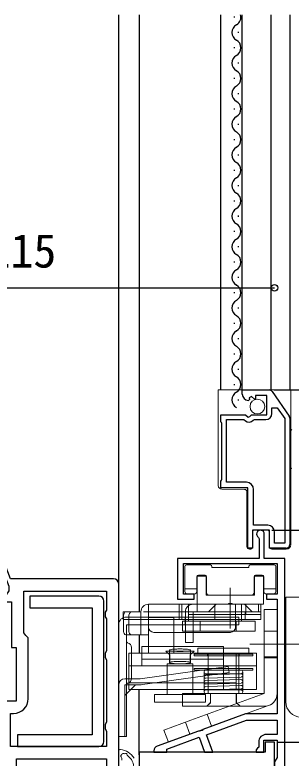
# Model space of a CAD drawing. Units: millimetres, scale not verified. Extents: x -525 to 525, y -783 to 779.
# Drawn here: x -331.8 to -277.8, y -542.4 to -396.7 of the extents above; entities that cross this region are included whole.
import ezdxf
from ezdxf.enums import TextEntityAlignment as Align

# ---------------------------------------------------------------- set-up
doc = ezdxf.new("R2010")
doc.units = ezdxf.units.MM
doc.header["$LTSCALE"] = 4
for name, color, linetype in [('0-3_YKK_11', 7, 'Continuous'), ('0-4_YKK_12', 2, 'Continuous'), ('0-7_YKK_D', 6, 'Continuous')]:
    doc.layers.add(name, color=color, linetype=linetype)
doc.layers.add('0-5_YKK_13', color=4, linetype='Continuous', lineweight=18)
doc.styles.add('ＭＳ ゴシック', font='')
doc.styles.get('ＭＳ ゴシック').set_extended_font_data('MS Gothic')

msp = doc.modelspace()

# ---------------------------------------------------------------- linework, layer by layer
at = {"layer": '0-3_YKK_11'}
for p, q in [((-281.491, -470.545), (-278.126, -475.365)), ((-278, -475.766), (-278, -500.546)), ((-314.4, -539.146), (-314.4, -511.646))]:
    msp.add_line(p, q, dxfattribs=at)
for points in [[(-287.3, -471.051), (-287.3, -470.246), (-282.065, -470.246)], [(-278.7, -501.246), (-282, -501.246), (-282, -497.746), (-285.3, -497.746), (-285.3, -501.246), (-286.2, -501.246), (-286.2, -489.446), (-291.5, -489.446), (-291.5, -488.119), (-291.4, -487.946), (-291.3, -487.773), (-291.3, -476.819), (-291.4, -476.646), (-291.5, -476.473), (-291.5, -475.146), (-286.668, -475.146), (-286.128, -475.599), (-285.8, -475.446), (-285.5, -475.146), (-282.5, -475.146), (-282.5, -471.346), (-284.7, -471.346), (-284.7, -471.98), (-284.947, -472.082), (-285.524, -471.505), (-285.992, -471.775), (-285.907, -472.094), (-286.118, -472.345)], [(-281.5, -474.846), (-281.5, -473.746), (-280.476, -473.746), (-279, -475.86)], [(-286.5, -488.346), (-290.4, -488.346), (-290.4, -476.046), (-286.996, -476.046), (-286.707, -476.289)], [(-285.157, -476.153), (-284.927, -476.046), (-282.7, -476.046)], [(-279, -475.86), (-279, -500.246), (-281, -500.246), (-281, -498.046)], [(-282.3, -496.746), (-285.1, -496.746), (-285.1, -489.746)], [(-284.143, -499.135), (-284, -499.39), (-284, -503.246), (-300, -503.246), (-300, -511.246), (-296.7, -511.246), (-296.7, -510.246), (-298.8, -510.246), (-298.8, -504.246), (-280.5, -504.246), (-280.5, -510.246), (-282.6, -510.246), (-282.6, -511.246), (-280.5, -511.246), (-280.5, -533.746), (-286.701, -533.746), (-295.029, -536.777), (-295.161, -536.953), (-295.677, -537.141), (-295.891, -537.091), (-303.942, -540.021)], [(-279, -546.246), (-279, -503.246), (-283, -503.246), (-283, -498.496)], [(-312.5, -507.246), (-332.689, -507.246), (-333.726, -504.504), (-334.474, -504.787), (-333, -508.685), (-333, -509.58), (-333.25, -510.013), (-333.5, -510.446), (-333.5, -511.746), (-332.5, -511.746), (-332.5, -520.746), (-331.6, -520.746), (-331.6, -531.246), (-372.1, -531.246)], [(-369.5, -549.246), (-328.5, -549.246), (-328.5, -546.746), (-331.5, -546.746), (-331.5, -542.546), (-313.9, -542.546), (-313.9, -546.746), (-315.5, -546.746), (-315.5, -549.246), (-311.5, -549.246), (-311.5, -508.246)], [(-329.2, -530.746), (-329.2, -518.841), (-329.65, -518.343), (-330.1, -517.846), (-330.1, -509.646), (-313.9, -509.646), (-313.9, -513.38), (-314.15, -513.813), (-314.15, -514.679), (-313.9, -515.112), (-313.9, -521.38), (-314.15, -521.813), (-314.15, -522.679), (-313.9, -523.112), (-313.9, -535.38), (-314.15, -535.813), (-314.15, -536.679), (-313.9, -537.112), (-313.9, -540.146)], [(-315.4, -510.646), (-328.9, -510.646), (-328.9, -512.946), (-316.7, -512.946), (-316.7, -537.846), (-331.3, -537.846), (-331.3, -540.146), (-315.4, -540.146)], [(-313.9, -540.146), (-332.7, -540.146), (-332.7, -533.646), (-332.1, -533.646)], [(-304.6, -540.961), (-304.6, -541.246), (-302.1, -541.246), (-302.1, -540.628), (-295.754, -538.318), (-294.689, -541.246), (-293.093, -541.246), (-294.345, -537.805), (-286.489, -534.946), (-280.5, -534.946), (-280.5, -537.746), (-282.6, -537.746)], [(-284.1, -539.246), (-284.1, -540.246), (-284.3, -540.446), (-284.6, -540.746), (-284.6, -541.246), (-283.1, -541.246), (-283.1, -538.846), (-280.5, -538.846), (-280.5, -542.246), (-281, -543.112), (-281, -545.38), (-280.5, -546.246), (-279, -546.246)], [(-282, -586.446), (-284.9, -586.446), (-284.9, -580.446), (-282.5, -580.446), (-282.5, -582.046), (-281, -582.046), (-281, -567.246), (-268.091, -567.246), (-267.796, -567.496), (-267.5, -567.746), (-266, -567.746), (-266, -565.246), (-281, -565.246), (-281, -539.246), (-282.8, -539.246), (-282.8, -541.246), (-307.5, -541.246), (-307.5, -544.546)]]:
    msp.add_lwpolyline(points, dxfattribs=at)
for centre, radius, start, end in [((-282.065, -470.946), 0.7, 34.91945, 90.00006), ((-286, -471.051), 1.3, 179.99998, 264.7841), ((-286, -475.446), 1.1, 229.99999, 319.99481), ((-282.7, -474.846), 1.2, 270.00001, 359.99999), ((-278.7, -475.766), 0.7, 359.99992, 34.91935), ((-286.5, -489.746), 1.4, 0.00001, 89.99999), ((-283.75, -498.496), 0.75, 0.00002, 238.41188), ((-282.3, -498.046), 1.3, 0.00001, 89.99999), ((-278.7, -500.546), 0.7, 270.00001, 359.99999), ((-312.5, -508.246), 1, 0.00001, 89.99999), ((-315.4, -511.646), 1, 0.00001, 89.99999), ((-332.1, -530.746), 2.9, 270.00001, 359.99999), ((-282.6, -539.246), 1.5, 90.00001, 179.99999), ((-315.4, -539.146), 1, 270.00001, 359.99999), ((-303.6, -540.961), 1, 109.99999, 179.99996)]:
    msp.add_arc(centre, radius, start, end, dxfattribs=at)
at = {"layer": '0-4_YKK_12'}
for p, q in [((-311.5, -508.246), (-311.5, -396.746)), ((-307.5, -396.746), (-307.5, -513.745)), ((-291.5, -470.246), (-291.5, -396.746)), ((-288.828, -397.291), (-288.828, -397.091)), ((-287.3, -470.246), (-287.3, -396.746)), ((-281.719, -396.746), (-281.7, -470.246)), ((-278, -396.746), (-278, -470.246)), ((-288.068, -400.291), (-288.068, -400.091)), ((-288.828, -403.291), (-288.828, -403.091)), ((-288.068, -406.291), (-288.068, -406.091)), ((-288.828, -409.291), (-288.828, -409.091)), ((-288.068, -412.291), (-288.068, -412.091)), ((-288.828, -415.291), (-288.828, -415.091)), ((-288.068, -418.291), (-288.068, -418.091)), ((-288.828, -421.291), (-288.828, -421.091)), ((-288.068, -424.291), (-288.068, -424.091)), ((-288.828, -427.291), (-288.828, -427.091)), ((-288.068, -430.291), (-288.068, -430.091)), ((-288.828, -433.291), (-288.828, -433.091)), ((-288.068, -436.291), (-288.068, -436.091)), ((-288.828, -439.291), (-288.828, -439.091)), ((-288.068, -442.291), (-288.068, -442.091)), ((-288.828, -445.291), (-288.828, -445.091)), ((-288.068, -448.291), (-288.068, -448.091)), ((-288.828, -451.291), (-288.828, -451.091)), ((-288.068, -454.291), (-288.068, -454.091)), ((-288.828, -457.291), (-288.828, -457.091)), ((-288.068, -460.291), (-288.068, -460.091)), ((-288.828, -463.291), (-288.828, -463.091)), ((-288.068, -466.291), (-288.068, -466.091)), ((-288.828, -469.291), (-288.828, -469.091)), ((-288.068, -472.291), (-288.068, -472.091)), ((-307.496, -518.245), (-307.496, -521.836)), ((-307.5, -541.746), (-307.5, -528.936))]:
    msp.add_line(p, q, dxfattribs=at)
for centre, start, end in [((-289.287, -397.191), 299.20254, 15.00818), ((-287.61, -400.191), 119.20254, 240.79746), ((-289.287, -403.191), 299.20254, 60.79746), ((-287.61, -406.191), 119.20254, 240.79746), ((-289.287, -409.191), 299.20254, 60.79746), ((-287.61, -412.191), 119.20254, 240.79746), ((-289.287, -415.191), 299.20254, 60.79746), ((-287.61, -418.191), 119.20254, 240.79746), ((-289.287, -421.191), 299.20254, 60.79746), ((-287.61, -424.191), 119.20254, 240.79746), ((-289.287, -427.191), 299.20254, 60.79746), ((-287.61, -430.191), 119.20254, 240.79746), ((-289.287, -433.191), 299.20254, 60.79746), ((-287.61, -436.191), 119.20254, 240.79746), ((-289.287, -439.191), 299.20254, 60.79746), ((-287.61, -442.191), 119.20254, 240.79746), ((-289.287, -445.191), 299.20254, 60.79746), ((-287.61, -448.191), 119.20254, 240.79746), ((-289.287, -451.191), 299.20254, 60.79746), ((-287.61, -454.191), 119.20254, 240.79746), ((-289.287, -457.191), 299.20254, 60.79746), ((-287.61, -460.191), 119.20254, 240.79746), ((-289.287, -463.191), 299.20254, 60.79746), ((-287.61, -466.191), 119.20254, 240.79746), ((-289.287, -469.191), 299.20254, 60.79746), ((-287.61, -472.191), 119.20254, 240.79746)]:
    msp.add_arc(centre, 1.718, start, end, dxfattribs=at)
at = {"layer": '0-5_YKK_13'}
for p, q in [((-292, -470.246), (-291.306, -470.246)), ((-292, -474.646), (-292, -470.246)), ((-281.297, -470.246), (-281, -470.246)), ((-281, -470.246), (-280.1, -470.246)), ((-280.1, -470.246), (-278.7, -470.246)), ((-278.7, -470.246), (-277.8, -470.246)), ((-277.8, -470.246), (-277.8, -500.446)), ((-292, -475.646), (-292, -474.646)), ((-292, -486.503), (-292, -475.646)), ((-292, -487.503), (-292, -486.503)), ((-292, -489.003), (-292, -487.503)), ((-286.895, -489.742), (-291.306, -489.703)), ((-286.4, -500.446), (-286.4, -490.242)), ((-285.3, -498.046), (-285.3, -500.446)), ((-285, -497.746), (-282.5, -497.746)), ((-282.5, -497.746), (-282.3, -497.746)), ((-282, -498.029), (-282, -499.763)), ((-286.4, -500.946), (-286.4, -500.446)), ((-285.3, -500.446), (-285.3, -501.022)), ((-282, -499.923), (-282, -499.763)), ((-282, -500.946), (-282, -499.923)), ((-277.8, -500.446), (-277.8, -500.546)), ((-285.724, -501.446), (-285.9, -501.446)), ((-285.388, -501.234), (-285.512, -501.358)), ((-281.139, -501.446), (-281.5, -501.446)), ((-278.7, -501.446), (-280.1, -501.446)), ((-298.55, -508.885), (-298.55, -504.845)), ((-298.55, -508.886), (-298.55, -504.846)), ((-298.25, -504.545), (-293.55, -504.545)), ((-298.25, -504.546), (-293.55, -504.546)), ((-293.25, -504.845), (-293.25, -505.045)), ((-293.25, -504.846), (-293.25, -505.046)), ((-293.25, -505.045), (-286.05, -505.045)), ((-293.25, -505.046), (-286.05, -505.046)), ((-286.05, -505.045), (-286.05, -504.845)), ((-286.05, -505.046), (-286.05, -504.846)), ((-285.75, -504.545), (-281.05, -504.545)), ((-285.75, -504.546), (-281.05, -504.546)), ((-280.75, -504.845), (-280.75, -508.885)), ((-280.75, -504.846), (-280.75, -508.886)), ((-296.2, -506.845), (-296.2, -508.885)), ((-296.2, -506.846), (-296.2, -508.886)), ((-294.6, -506.545), (-295.9, -506.545)), ((-294.6, -506.546), (-295.9, -506.546)), ((-294.3, -509.945), (-294.3, -506.845)), ((-294.3, -509.946), (-294.3, -506.846)), ((-285, -506.845), (-285, -509.945)), ((-285, -506.846), (-285, -509.946)), ((-283.4, -506.545), (-284.7, -506.545)), ((-283.4, -506.546), (-284.7, -506.546)), ((-283.1, -508.885), (-283.1, -506.845)), ((-283.1, -508.886), (-283.1, -506.846)), ((-298.55, -509.745), (-298.55, -508.885)), ((-298.55, -509.746), (-298.55, -508.886)), ((-296.2, -509.245), (-298.55, -509.245)), ((-296.2, -509.246), (-298.55, -509.246)), ((-296.2, -508.885), (-296.2, -509.745)), ((-296.2, -508.886), (-296.2, -509.746)), ((-289.65, -508.995), (-289.65, -516.995)), ((-283.1, -509.745), (-283.1, -508.885)), ((-283.1, -509.746), (-283.1, -508.886)), ((-280.75, -509.245), (-283.1, -509.245)), ((-280.75, -509.246), (-283.1, -509.246)), ((-280.75, -508.885), (-280.75, -509.745)), ((-280.75, -508.886), (-280.75, -509.746)), ((-296.7, -510.245), (-298.05, -510.245)), ((-296.7, -510.246), (-298.05, -510.246)), ((-285.5, -510.445), (-293.8, -510.445)), ((-285.5, -510.446), (-293.8, -510.446)), ((-281.25, -510.245), (-282.6, -510.245)), ((-281.25, -510.246), (-282.6, -510.246)), ((-305.647, -518.245), (-305.647, -512.245)), ((-283.65, -512.245), (-305.647, -512.245)), ((-299.647, -512.245), (-299.647, -515.245)), ((-299.147, -515.245), (-299.147, -512.245)), ((-297.823, -512.245), (-297.823, -515.545)), ((-283.65, -512.245), (-297.823, -512.245)), ((-284.15, -512.245), (-296.95, -512.245)), ((-296.15, -512.245), (-296.15, -513.745)), ((-293.9, -513.745), (-292.4, -512.245)), ((-292.697, -512.245), (-292.697, -514.245)), ((-288.647, -516.745), (-288.647, -512.245)), ((-287.457, -515.545), (-287.457, -512.245)), ((-285.4, -513.745), (-286.9, -512.245)), ((-286.597, -512.245), (-286.597, -514.245)), ((-284.15, -512.245), (-284.15, -513.745)), ((-283.647, -512.245), (-283.65, -512.245)), ((-283.65, -512.245), (-283.65, -514.245)), ((-283.647, -512.245), (-283.647, -514.245)), ((-307.147, -513.745), (-310.647, -513.745)), ((-310.647, -513.745), (-310.647, -515.245)), ((-307.147, -518.245), (-307.147, -513.745)), ((-305.647, -513.745), (-306.65, -513.745)), ((-288.647, -513.745), (-305.647, -513.745)), ((-298.45, -513.745), (-298.45, -519.745)), ((-284.15, -513.745), (-296.95, -513.745)), ((-296.95, -513.745), (-296.95, -519.745)), ((-292.697, -513.745), (-292.697, -515.245)), ((-283.647, -513.745), (-288.647, -513.745)), ((-286.75, -513.745), (-286.75, -515.245)), ((-283, -513.245), (-283, -514.245)), ((-283, -513.245), (-280.5, -513.245)), ((-280.5, -514.245), (-280.5, -513.245)), ((-278.8, -531.345), (-278.8, -513.845)), ((-310.587, -514.745), (-310.587, -515.245)), ((-310.587, -515.245), (-310.587, -517.245)), ((-288, -514.746), (-310, -514.746)), ((-309.526, -514.745), (-309.526, -517.245)), ((-300.698, -514.836), (-300.698, -521.836)), ((-299.043, -517.545), (-299.043, -515.545)), ((-284.815, -515.545), (-299.043, -515.545)), ((-298.5, -514.746), (-298.5, -516.246)), ((-287.457, -514.245), (-297.823, -514.245)), ((-295.568, -515.545), (-295.568, -517.545)), ((-288.518, -515.545), (-288.518, -517.545)), ((-288, -516.246), (-288, -514.746)), ((-283.647, -514.245), (-287.457, -514.245)), ((-284.815, -517.545), (-284.815, -515.545)), ((-283.65, -514.245), (-283.65, -515.245)), ((-283, -514.245), (-283, -529.745)), ((-280.5, -529.745), (-280.5, -514.245)), ((-279, -520.045), (-279, -514.745)), ((-311.5, -538.146), (-311.5, -516.246)), ((-305.647, -518.245), (-310.087, -518.245)), ((-289.647, -517.745), (-304.647, -517.745)), ((-299.043, -517.545), (-284.815, -517.545)), ((-280.5, -517.536), (-283, -517.536)), ((-296.95, -519.745), (-298.45, -519.745)), ((-309, -526.746), (-309, -520.746)), ((-291, -520.528), (-307, -520.528)), ((-307, -520.528), (-307, -524.336)), ((-302.25, -521.411), (-296.75, -521.411)), ((-302.25, -521.411), (-301.5, -522.161)), ((-301.55, -521.241), (-301.55, -523.671)), ((-296.75, -521.411), (-297.5, -522.161)), ((-297.45, -521.241), (-297.45, -523.671)), ((-286, -520.845), (-296, -520.845)), ((-296, -520.845), (-296, -522.045)), ((-291, -520.528), (-291, -524.336)), ((-286, -520.845), (-286, -522.045)), ((-277, -520.045), (-285.8, -520.045)), ((-285.8, -520.045), (-273.3, -520.045)), ((-279, -525.345), (-279, -520.045)), ((-309.5, -521.836), (-309.5, -523.745)), ((-301.5, -523.911), (-301.5, -522.161)), ((-297.5, -523.911), (-297.5, -522.161)), ((-296.75, -522.045), (-285.25, -522.045)), ((-296.75, -522.045), (-296.75, -522.345)), ((-296.75, -522.345), (-285.25, -522.345)), ((-286, -522.045), (-296, -522.045)), ((-294.1, -522.045), (-294.1, -522.345)), ((-294, -522.045), (-294, -529.745)), ((-288.5, -521.836), (-288.5, -528.936)), ((-288, -522.045), (-288, -529.745)), ((-287.9, -522.045), (-287.9, -522.345)), ((-285.25, -522.045), (-285.25, -522.345)), ((-280.5, -522.536), (-283, -522.536)), ((-283, -522.755), (-280.5, -522.755)), ((-309.5, -528.936), (-309.5, -523.745)), ((-284.5, -524.336), (-309.5, -524.336)), ((-291, -523.019), (-307, -523.019)), ((-307, -524.336), (-291, -524.336)), ((-302, -523.911), (-297, -523.911)), ((-302, -529.911), (-302, -523.911)), ((-297, -529.911), (-297, -523.911)), ((-291, -523.945), (-291, -528.936)), ((-284.5, -523.745), (-284.5, -526.945)), ((-307.306, -528.046), (-289.906, -525.601)), ((-307.3, -526.846), (-290.071, -524.425)), ((-296.75, -524.845), (-285.25, -524.845)), ((-296.75, -524.845), (-296.75, -525.145)), ((-296.75, -525.145), (-285.25, -525.145)), ((-294.8, -525.495), (-294.8, -529.395)), ((-287.55, -525.145), (-294.45, -525.145)), ((-294.1, -524.845), (-294.1, -525.145)), ((-289.906, -525.601), (-290.071, -524.425)), ((-287.9, -524.845), (-287.9, -525.145)), ((-287.2, -525.495), (-287.2, -529.395)), ((-285.25, -524.845), (-285.25, -525.145)), ((-310.3, -526.846), (-307.3, -526.846)), ((-287.55, -525.845), (-294.45, -525.845)), ((-287.55, -525.845), (-294.45, -526.045)), ((-287.55, -526.545), (-294.45, -526.745)), ((-287.55, -526.995), (-294.45, -527.195)), ((-284.5, -526.945), (-284.5, -528.936)), ((-311.5, -528.046), (-311.5, -536.146)), ((-310.3, -536.146), (-310.3, -528.046)), ((-310.3, -528.046), (-307.3, -528.046)), ((-310.3, -530.121), (-308.225, -528.046)), ((-288.5, -527.619), (-309.5, -527.619)), ((-287.55, -527.695), (-294.45, -527.895)), ((-287.55, -528.145), (-294.45, -528.345)), ((-309.5, -528.936), (-284.5, -528.936)), ((-304.5, -529.911), (-294.5, -529.911)), ((-304.5, -529.911), (-304.5, -531.411)), ((-283, -529.745), (-297.387, -534.982)), ((-294.5, -529.911), (-294.5, -531.411)), ((-287.55, -528.845), (-294.45, -529.045)), ((-287.55, -529.045), (-294.45, -529.045)), ((-287.55, -529.745), (-294.45, -529.745)), ((-288, -529.745), (-294, -529.745)), ((-293.55, -529.745), (-293.55, -531.545)), ((-293.5, -529.745), (-293.5, -531.495)), ((-291, -529.745), (-283, -529.745)), ((-288.5, -529.745), (-288.5, -531.495)), ((-288.45, -529.745), (-288.45, -531.545)), ((-304.5, -531.411), (-294.5, -531.411)), ((-294.25, -532.245), (-293.5, -531.495)), ((-294.25, -532.245), (-293.55, -531.545)), ((-287.75, -532.245), (-288.5, -531.495)), ((-287.75, -532.245), (-288.45, -531.545)), ((-299, -532.245), (-291, -532.245)), ((-296.532, -537.331), (-282.145, -532.095)), ((-287.75, -532.245), (-294.25, -532.245)), ((-289.869, -532.245), (-291, -532.245)), ((-283, -532.245), (-289.869, -532.245)), ((-294.175, -533.813), (-293.32, -536.162)), ((-297.387, -534.982), (-302.633, -536.891)), ((-298.404, -535.352), (-297.549, -537.701)), ((-311.5, -536.146), (-311.5, -538.146)), ((-310.3, -538.146), (-310.3, -536.146)), ((-301.778, -539.24), (-302.633, -536.891)), ((-301.778, -539.24), (-296.532, -537.331)), ((-310.3, -538.146), (-311.5, -538.146)), ((-310, -538.146), (-311.5, -538.146)), ((-311.5, -540.982), (-311.5, -547.91)), ((-310.9, -542.382), (-310.9, -542.814))]:
    msp.add_line(p, q, dxfattribs=at)
for points in [[(-291.306, -470.246), (-282.5, -470.246), (-281.297, -470.246)], [(-280.1, -501.446), (-280.321, -501.446), (-280.562, -501.446), (-280.836, -501.446), (-281.139, -501.446)], [(-278.8, -513.845), (-278.8, -510.845), (-275.8, -510.845), (-275.8, -513.845)], [(-283.647, -515.245), (-288.647, -515.245), (-305.647, -515.245), (-310.647, -515.245)], [(-300.698, -514.836), (-305.698, -514.836), (-305.698, -521.836)], [(-310, -538.146), (-310, -516.246), (-288, -516.246)], [(-284.5, -523.745), (-284.5, -521.836), (-309.5, -521.836)], [(-291, -529.745), (-299, -529.745), (-299, -532.245)]]:
    msp.add_lwpolyline(points, dxfattribs=at)
msp.add_lwpolyline([(-284.95, -510.445), (-294.35, -510.445), (-294.35, -506.745), (-296.15, -506.745), (-296.15, -512.245), (-290.109, -512.245), (-289.925, -512.125), (-289.375, -512.125), (-289.192, -512.245), (-283.15, -512.245), (-283.15, -506.745), (-284.95, -506.745)], close=True, dxfattribs=at)
msp.add_circle((-284.348, -473.496), 1.45, dxfattribs=at)
for centre, radius, start, end in [((-277.5, -477.851), 0.3, 180, 250.52878), ((-277.5, -485.841), 0.3, 109.47122, 180), ((-291.3, -489.003), 0.7, 180, 269.5), ((-286.9, -490.242), 0.5, 0, 89.5), ((-285.9, -500.946), 0.5, 180, 270), ((-285.6, -501.022), 0.3, 315, 360), ((-281.5, -500.946), 0.5, 180, 270), ((-278.7, -500.546), 0.9, 270, 0), ((-285.724, -501.146), 0.3, 270, 315), ((-298.25, -504.845), 0.3, 90, 180), ((-298.25, -504.846), 0.3, 90, 180), ((-293.55, -504.845), 0.3, 0, 90), ((-293.55, -504.846), 0.3, 0, 90), ((-285.75, -504.845), 0.3, 90, 180), ((-285.75, -504.846), 0.3, 90, 180), ((-281.05, -504.845), 0.3, 0, 90), ((-281.05, -504.846), 0.3, 0, 90), ((-295.9, -506.845), 0.3, 90, 180), ((-295.9, -506.846), 0.3, 90, 180), ((-294.6, -506.845), 0.3, 0, 90), ((-294.6, -506.846), 0.3, 0, 90), ((-284.7, -506.845), 0.3, 90, 180), ((-284.7, -506.846), 0.3, 90, 180), ((-283.4, -506.845), 0.3, 0, 90), ((-283.4, -506.846), 0.3, 0, 90), ((-298.05, -509.745), 0.5, 180, 270), ((-298.05, -509.746), 0.5, 180, 270), ((-296.7, -509.745), 0.5, 270, 0), ((-296.7, -509.746), 0.5, 270, 0), ((-282.6, -509.745), 0.5, 180, 270), ((-282.6, -509.746), 0.5, 180, 270), ((-281.25, -509.745), 0.5, 270, 0), ((-281.25, -509.746), 0.5, 270, 0), ((-293.8, -509.945), 0.5, 180, 270), ((-293.8, -509.946), 0.5, 180, 270), ((-285.5, -509.945), 0.5, 270, 0), ((-285.5, -509.946), 0.5, 270, 0), ((-305.647, -513.745), 1.5, 90, 180), ((-296.95, -513.745), 1.5, 90, 180), ((-310, -516.246), 1.5, 90, 180), ((-278.8, -514.745), 0.2, 90, 180), ((-304.647, -516.745), 1, 180, 270), ((-289.647, -516.745), 1, 270, 0), ((-309.7, -519.481), 0.3, 180, 256.65764), ((-310, -520.746), 1, 0, 76.65764), ((-301.489, -521.241), 0.0616, 105.76229, 180), ((-301.489, -521.241), 0.0616, 180, 254.23771), ((-300.535, -524.62), 3.572, 96.66853, 105.76229), ((-300.535, -517.863), 3.572, 254.23771, 263.33147), ((-299.919, -529.891), 8.88, 92.77257, 96.66853), ((-299.919, -512.591), 8.88, 263.33147, 267.22743), ((-299.5, -538.531), 17.53, 90, 92.77257), ((-299.5, -538.531), 17.53, 87.22743, 90), ((-299.082, -529.891), 8.88, 83.33147, 87.22743), ((-299.082, -512.591), 8.88, 272.77257, 276.66853), ((-298.466, -524.62), 3.572, 74.23771, 83.33147), ((-298.466, -517.863), 3.572, 276.66853, 285.76229), ((-297.512, -521.241), 0.0616, 0, 74.23771), ((-297.512, -521.241), 0.0616, 285.76229, 0), ((-299.5, -503.951), 17.53, 267.22743, 270), ((-299.5, -503.951), 17.53, 270, 272.77257), ((-301.489, -523.671), 0.0616, 105.76229, 180), ((-301.489, -523.671), 0.0616, 180, 254.23771), ((-300.535, -527.049), 3.572, 96.66853, 105.76229), ((-300.535, -520.292), 3.572, 254.23771, 263.33147), ((-299.919, -532.321), 8.88, 92.77257, 96.66853), ((-299.919, -515.021), 8.88, 263.33147, 267.22743), ((-299.5, -540.961), 17.53, 90, 92.77257), ((-299.5, -506.381), 17.53, 267.22743, 270), ((-299.5, -540.961), 17.53, 87.22743, 90), ((-299.5, -506.381), 17.53, 270, 272.77257), ((-299.082, -532.321), 8.88, 83.33147, 87.22743), ((-299.082, -515.021), 8.88, 272.77257, 276.66853), ((-298.466, -527.049), 3.572, 74.23771, 83.33147), ((-298.466, -520.292), 3.572, 276.66853, 285.76229), ((-297.512, -523.671), 0.0616, 0, 74.23771), ((-297.512, -523.671), 0.0616, 285.76229, 0), ((-294.45, -525.495), 0.35, 90, 270), ((-287.55, -525.495), 0.35, 270, 90), ((-278.8, -525.345), 0.2, 180, 270), ((-310.3, -528.046), 1.2, 90, 180), ((-310, -526.746), 1, 283.34236, 0), ((-294.45, -526.395), 0.35, 90, 273.32056), ((-294.45, -527.545), 0.35, 90, 273.32056), ((-287.55, -526.195), 0.35, 270, 93.32056), ((-287.55, -527.345), 0.35, 270, 93.32056), ((-309.7, -528.011), 0.3, 103.34236, 180), ((-307.3, -526.846), 1.2, 270, 278.29182), ((-294.45, -528.695), 0.35, 90, 273.32056), ((-287.55, -528.495), 0.35, 270, 93.32056), ((-294.45, -529.395), 0.35, 90, 270), ((-287.55, -529.395), 0.35, 270, 90), ((-283, -529.745), 2.5, 290, 0), ((-275.8, -531.345), 3, 180, 270), ((-283, -529.745), 2.5, 270, 290), ((-311.2, -540.982), 0.3, 81.79391, 180), ((-311.7, -544.446), 3.8, 32.63687, 81.79391), ((-310.9, -541.982), 0.2, 121.83486, 233.1301), ((-311.164, -541.557), 0.3, 301.83486, 339.97791), ((-310.6, -541.762), 0.3, 67.71823, 159.97791), ((-311.7, -544.446), 3.2, 66.85224, 67.71823), ((-310.324, -541.228), 0.3, 246.85224, 296.63299), ((-310.1, -541.675), 0.2, 3.36701, 116.63299), ((-309.601, -541.645), 0.3, 183.36701, 233.14776), ((-311.2, -542.382), 0.3, 0, 53.1301), ((-311.7, -544.446), 3.2, 306.85224, 53.14776)]:
    msp.add_arc(centre, radius, start, end, dxfattribs=at)
for centre, major_axis, ratio, start_param, end_param in [((-285, -498.046), (0, -0.3), 0.999962, 3.1415927, 4.712389), ((-282.3, -498.046), (0, -0.3), 0.999962, 1.5707963, 3.1415927), ((-310.087, -514.745), (0, 1), 0.5, 0, 1.5707963), ((-309.026, -514.745), (0, 1), 0.5, 0, 1.5707963), ((-310.087, -517.245), (0, 1), 0.5, 1.5707963, 3.1415927), ((-309.026, -517.245), (0, 1), 0.5, 1.5707963, 3.1415927)]:
    msp.add_ellipse(centre, major_axis=major_axis, ratio=ratio, start_param=start_param, end_param=end_param, dxfattribs=at)
at = {"layer": '0-7_YKK_D'}
for p, q in [((-396, -450.246), (-281, -450.246)), ((-281.065, -470.246), (-245, -470.246)), ((-281.5, -497.746), (-117.004, -497.746)), ((-281.3, -497.746), (-117.004, -497.746)), ((-280.5, -539.246), (-117.004, -539.246)), ((-280.5, -539.246), (-137.004, -539.246))]:
    msp.add_line(p, q, dxfattribs=at)
msp.add_circle((-281, -450.246), 0.637, dxfattribs=at)

# ---------------------------------------------------------------- texts
at = {"layer": '0-7_YKK_D', "style": 'ＭＳ ゴシック'}
msp.add_text('115', height=6.598, dxfattribs=at).set_placement((-337.176, -448.246), align=Align.BOTTOM_LEFT)

doc.saveas('drawing.dxf')
